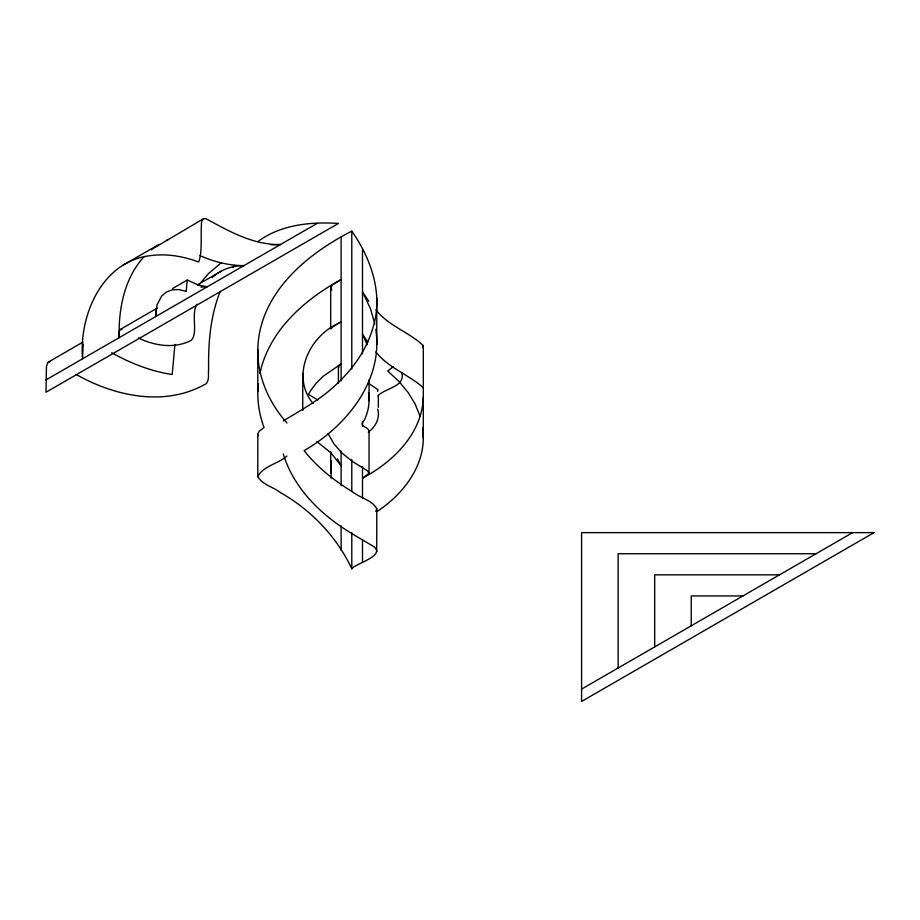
<?xml version="1.0" encoding="UTF-8"?>
<svg xmlns="http://www.w3.org/2000/svg" width="920" height="920" viewBox="0 0 920 920"><rect width="100%" height="100%" fill="white"/><g stroke="black" fill="none" stroke-linecap="round" stroke-linejoin="round"><path stroke-width="1.38" d="M257.807 241.615C280.772 224.56 310.718 221.662 338.422 223.422L46 392.242L46.448 366.666L47.725 362.744L50.301 361.422M82.547 358.8C78.89 315.019 102.246 261.188 150.328 255.656C166.658 253.402 183.344 256.277 198.674 262.016C202.388 252.344 200.698 236.98 201.388 225.538C201.135 222.605 202.089 216.901 206.39 218.891C229.356 231.449 253.391 245.065 280.485 244.524L271.227 244.881M119.105 337.134L119.105 337.697C119.565 335.259 117.783 328.831 121.957 329.303M283.302 453.905C291.364 480.838 310.155 503.263 332.166 520.156C344.195 529.621 357.661 536.935 370.725 544.789C390.39 554.794 354.534 563.626 351.796 568.801C336.697 536.59 311.259 510.14 280.496 492.614C273.401 487.013 262.349 484.828 257.807 476.606L257.818 433.757L259.233 431.204L264.051 427.512C258.899 413.666 256.76 398.671 258.267 383.95M330.683 328.52L330.717 287.408L332.902 284.636L341.113 279.519C304.255 299.667 269.089 330.683 259.9 373.393M362.974 477.94L369.046 473.236L369.058 430.617C366.585 425.741 358.455 426.926 364.216 420.233C368.414 411.746 370.081 401.971 368.471 392.61M376.728 551.827L376.774 508.794C372.025 499.893 359.639 497.8 352.188 491.602C334.121 480.631 317.273 467.268 304.094 450.639C346.299 426.362 383.674 380.765 375.785 329.325M377.349 511.278C401.833 495.121 422.878 468.993 423.315 438.518L423.315 345.667C409.457 332.235 388.297 325.933 375.969 309.833M82.558 357.052L83.283 344.08M119.105 336.547C118.634 308.223 124.407 277.874 144.313 256.484M283.302 420.9C301.725 409.641 320.976 399.268 336.616 384.111C353.452 368.448 367.16 348.853 373.29 326.497C383.306 293.434 370.909 258.405 351.796 231.138C306.682 254.092 260.095 292.939 257.876 347.369C256.599 375.245 268.686 402.419 286.959 423.016M337.525 323.817C308.545 337.203 290.697 376.924 313.134 403.5M423.315 438.518L422.694 427.88M423.303 396.808C422.349 433.676 393.035 461.874 362.491 478.216M330.717 287.408L331.855 290.076M331.361 460.943L331.096 478.17M341.113 363.929L338.525 365.723L339.054 366.999M369.046 473.236L367.471 470.81L351.923 461.138L341.676 452.755L333.822 443.727L328.026 433.607M174.927 344.471L172.189 374.486C150.822 371.335 130.513 363.193 111.699 352.785M196.949 304.175C190.658 314.571 198.501 332.488 191.291 340.285C174.8 349.048 154.583 345.909 138.437 337.962M220.259 291.364C210.369 315.87 208.23 342.585 208.621 368.759C207.92 374.175 210.231 383.111 203.642 385.043C163.576 406.824 114.08 396.002 76.268 374.497M200.939 287.12L207.38 286.729L198.823 285.246L187.255 279.99L186.173 291.364L179.009 289.582L172.58 289.765L166.589 291.916L161.69 295.987L157.044 304.808L155.652 316.595L155.859 310.534L156.86 308.303M330.97 328.934L332.488 327.186M232.668 267.708L234.266 265.385M422.694 347.53L423.315 345.667M199.226 284.43L208.575 273.55L221.352 262.648M375.785 511.451L376.774 508.794M368.471 432.043L369.07 430.686M212.186 277.667L212.899 277.012M213.624 276.38C221.939 269.18 232.99 265.535 243.938 265.627C228.758 265.615 213.796 261.694 199.962 255.645M151.363 249.883L152.111 249.285M332.718 326.991L339.584 322.609M368.334 432.193C375.394 427.075 380.409 417.853 377.637 409.089M152.869 248.687L203.481 218.742M377.637 391.356L377.971 389.7L368.334 383.203M393.139 366.792L387.688 371.013L398.981 381.443L408.216 392.622L415.035 403.834L420.003 415.943M377.798 395.933C384.847 388.033 406.122 386.906 401.614 372.393M286.959 456.021C278.438 463.76 263.085 465.957 257.807 476.606M48.231 362.169L82.995 342.056M339.238 322.816L340.618 322.011M340.917 364.044L323.161 376.291L316.273 383.134L310.707 390.494L308.453 394.335L317.86 400.039M123.061 265.167L159.195 244.317M172.488 288.558L187.036 280.163M120.14 329.532L157.044 308.2M197.397 284.912L221.559 270.974M46 379.902L317.043 223.422M340.159 322.276L341.113 321.724M581.578 689.115L852.621 532.634M167.003 239.809L168.061 239.648M816.063 553.736L618.136 553.736L618.136 668.012M779.516 574.839L654.683 574.839L654.683 646.909M742.957 595.942L691.242 595.942L691.242 625.807M316.871 441.6L331.085 452.95L341.113 465.865L337.525 458.942M375.797 351.865C388.251 367.977 408.997 374.681 423.303 387.791M368.759 301.277L362.491 291.858L370.415 308.591L374.865 324.047M367.804 342.228L362.491 334.075L367.149 344.747M258.267 435.735L257.818 434.412M376.728 297.539L376.774 344.528M369.058 379.834L369.058 400.752M330.705 451.777L330.717 473.11M378.35 396.209L378.35 407.41M362.491 249.653L362.491 353.763M362.491 421.935L362.491 426.236M362.491 466.44L362.491 498.019M362.491 539.66L362.491 562.626M351.796 231.138L351.796 369.081M351.796 459.597L351.796 491.211M351.796 532.875L351.796 568.801M341.113 237.314L341.113 380.88M341.113 451.225L341.113 485.679M341.113 525.872L341.113 550.286M338.399 365.999L338.399 383.513M302.749 373.382L302.749 410.515M257.807 349.462L257.818 391.563M874 532.634L581.578 701.454L581.578 532.634L874 532.634"/></g></svg>
